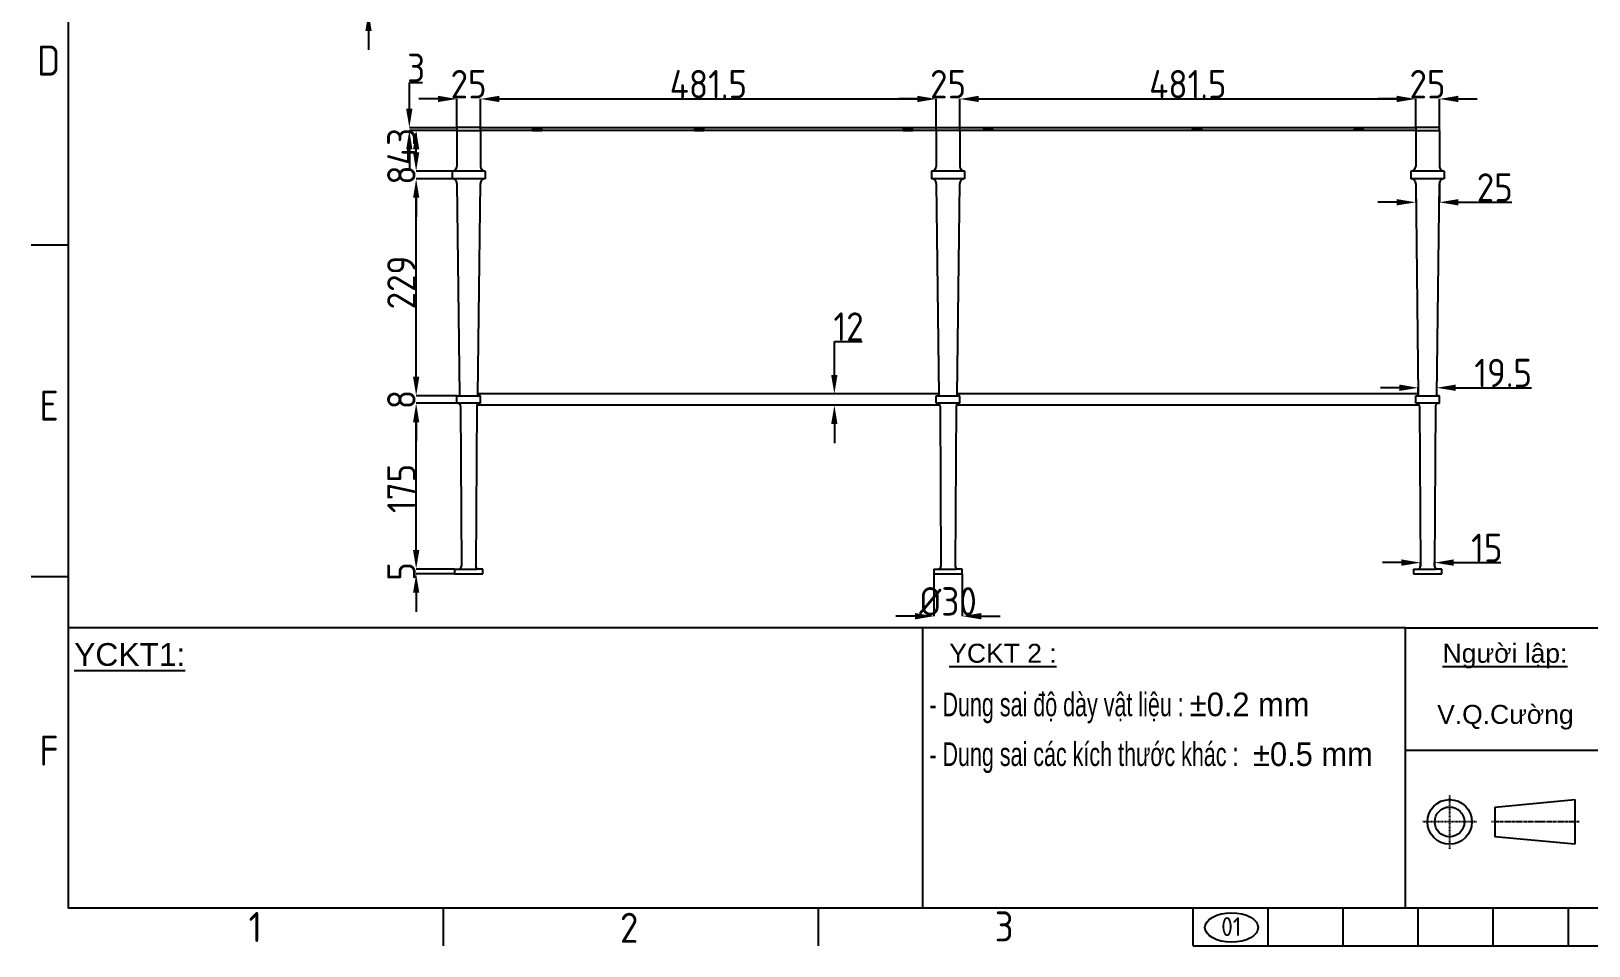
# Model space of a CAD drawing. Header units: millimetres. Extents: x -205945 to -46279, y 28253 to 108078.
# Drawn here: x -72554 to -70909, y 32863 to 33829 of the extents above; entities that cross this region are included whole.
import ezdxf

# ---------------------------------------------------------------- set-up
doc = ezdxf.new("R2010")
doc.units = ezdxf.units.MM
doc.header["$PDMODE"] = 2
for name, pattern in [('CENTER', [2, 1.25, -0.25, 0.25, -0.25]), ('CENTERX2', [4, 2.5, -0.5, 0.5, -0.5]), ('CONTPVMNIL', [0])]:
    doc.linetypes.add(name, pattern=pattern)
doc.layers.get('0').update_dxf_attribs({"linetype": 'CONTPVMNIL'})
doc.layers.get('DEFPOINTS').update_dxf_attribs({"color": 6})
for name, color, linetype in [('CENTER', 1, 'CENTERX2'), ('FRAME050', 6, 'Continuous'), ('MAIN', 7, 'Continuous')]:
    doc.layers.add(name, color=color, linetype=linetype)
doc.styles.add('ISOCP', font='isocp')
doc.styles.add('SLDTEXTSTYLE3', font='TXT', dxfattribs={"width": 0.65, "bigfont": 'bigfont'})
doc.styles.get("Standard").update_dxf_attribs({"font": 'isocp.shx'})
doc.dimstyles.new('Dim20$0', dxfattribs={"dimtxt": 20, "dimasz": 10, "dimexe": 0, "dimexo": 0, "dimgap": 0.6, "dimtad": 1, "dimtoh": 1, "dimdsep": 46, "dimtxsty": 'ISOCP', "dimcen": 0, "dimclrd": 3, "dimclre": 3, "dimclrt": 7, "dimadec": 3, "dimazin": 2, "dimtp": 0.05, "dimtm": 0.05, "dimtfac": 0.7, "dimtofl": 0, "dimtmove": 0, "dimatfit": 3, "dimfxl": 0, "dimtolj": 1, "dimarcsym": 0})

# ---------------------------------------------------------------- blocks, each defined once
blk = doc.blocks.new('*D373')
at = {"color": 3, "lineweight": -2, "ltscale": 50, "transparency": 16777216}
for p, q in [((-72197.8, 33893.8), (-72197.8, 33913.8)), ((-71585.6, 33873.8), (-72197.8, 33873.8)), ((-71585.6, 33848.8), (-72197.8, 33848.8)), ((-72197.8, 33828.8), (-72197.8, 33808.8))]:
    blk.add_line(p, q, dxfattribs=at)
at = {"color": 3, "ltscale": 50, "transparency": 16777216}
for points in [[(-72201.1, 33893.8), (-72194.5, 33893.8), (-72197.8, 33873.8)], [(-72201.1, 33828.8), (-72194.5, 33828.8), (-72197.8, 33848.8)]]:
    blk.add_solid(points, dxfattribs=at)
at = {"layer": 'DEFPOINTS', "color": 0, "ltscale": 50, "transparency": 16777216}
for p in [(-71585.6, 33873.8, 0), (-72197.8, 33848.8), (-71585.6, 33848.8, 0)]:
    blk.add_point(p, dxfattribs=at)
at = {"color": 7, "ltscale": 50, "transparency": 16777216, "insert": (-72213.4, 33861.3), "char_height": 30, "attachment_point": 5, "rotation": 90, "style": 'ISOCP'}
blk.add_mtext('\\A1;25', dxfattribs=at)
blk = doc.blocks.new('*D354')
at = {"color": 3, "lineweight": -2, "ltscale": 50, "transparency": 16777216}
for p, q in [((-71091.6, 33667.8), (-71091.6, 33647.9)), ((-71066.6, 33667.8), (-71066.6, 33647.9)), ((-71111.6, 33647.9), (-71131.6, 33647.9)), ((-71046.6, 33647.9), (-70990, 33647.9))]:
    blk.add_line(p, q, dxfattribs=at)
at = {"color": 3, "ltscale": 50, "transparency": 16777216}
for points in [[(-71111.6, 33651.3), (-71111.6, 33644.6), (-71091.6, 33647.9)], [(-71046.6, 33651.3), (-71046.6, 33644.6), (-71066.6, 33647.9)]]:
    blk.add_solid(points, dxfattribs=at)
at = {"layer": 'DEFPOINTS', "color": 0, "ltscale": 50, "transparency": 16777216}
for p in [(-71091.6, 33667.8), (-71066.6, 33667.8), (-71066.6, 33647.9)]:
    blk.add_point(p, dxfattribs=at)
at = {"color": 7, "ltscale": 50, "transparency": 16777216, "insert": (-71008.1, 33663.5), "char_height": 30, "attachment_point": 5, "style": 'ISOCP'}
blk.add_mtext('\\A1;25', dxfattribs=at)
blk = doc.blocks.new('*D355')
at = {"color": 3, "lineweight": -2, "ltscale": 50, "transparency": 16777216}
for p, q in [((-71108.8, 33452.1), (-71128.8, 33452.1)), ((-71088.8, 33446.7), (-71088.8, 33452.1)), ((-71069.3, 33446.7), (-71069.3, 33452.1)), ((-71049.3, 33452.1), (-70969.4, 33452.1))]:
    blk.add_line(p, q, dxfattribs=at)
at = {"color": 3, "ltscale": 50, "transparency": 16777216}
for points in [[(-71108.8, 33455.5), (-71108.8, 33448.8), (-71088.8, 33452.1)], [(-71049.3, 33455.5), (-71049.3, 33448.8), (-71069.3, 33452.1)]]:
    blk.add_solid(points, dxfattribs=at)
at = {"layer": 'DEFPOINTS', "color": 0, "ltscale": 50, "transparency": 16777216}
for p in [(-71088.8, 33446.7), (-71069.3, 33452.1), (-71069.3, 33446.7)]:
    blk.add_point(p, dxfattribs=at)
at = {"color": 7, "ltscale": 50, "transparency": 16777216, "insert": (-70999.2, 33467.7), "char_height": 30, "attachment_point": 5, "style": 'ISOCP'}
blk.add_mtext('\\A1;19.5', dxfattribs=at)
blk = doc.blocks.new('*D356')
at = {"color": 3, "lineweight": -2, "ltscale": 50, "transparency": 16777216}
for p, q in [((-71106.6, 33267.5), (-71126.6, 33267.5)), ((-71086.6, 33263.7), (-71086.6, 33267.5)), ((-71071.6, 33263.8), (-71071.6, 33267.5)), ((-71051.6, 33267.5), (-71001.7, 33267.5))]:
    blk.add_line(p, q, dxfattribs=at)
at = {"color": 3, "ltscale": 50, "transparency": 16777216}
for points in [[(-71106.6, 33270.9), (-71106.6, 33264.2), (-71086.6, 33267.5)], [(-71051.6, 33270.9), (-71051.6, 33264.2), (-71071.6, 33267.5)]]:
    blk.add_solid(points, dxfattribs=at)
at = {"layer": 'DEFPOINTS', "color": 0, "ltscale": 50, "transparency": 16777216}
for p in [(-71086.6, 33263.7), (-71071.6, 33267.5), (-71071.6, 33263.8)]:
    blk.add_point(p, dxfattribs=at)
at = {"color": 7, "ltscale": 50, "transparency": 16777216, "insert": (-71016.5, 33283.1), "char_height": 30, "attachment_point": 5, "style": 'ISOCP'}
blk.add_mtext('\\A1;15', dxfattribs=at)
blk = doc.blocks.new('*D391')
at = {"color": 3, "lineweight": -2, "ltscale": 50, "transparency": 16777216}
for p, q in [((-72124.6, 33757), (-72144.6, 33757)), ((-72104.6, 33726.7), (-72104.6, 33757)), ((-72079.6, 33726.7), (-72079.6, 33757)), ((-72059.6, 33757), (-72039.6, 33757))]:
    blk.add_line(p, q, dxfattribs=at)
at = {"color": 3, "ltscale": 50, "transparency": 16777216}
for points in [[(-72124.6, 33760.4), (-72124.6, 33753.7), (-72104.6, 33757)], [(-72059.6, 33760.4), (-72059.6, 33753.7), (-72079.6, 33757)]]:
    blk.add_solid(points, dxfattribs=at)
at = {"layer": 'DEFPOINTS', "color": 0, "ltscale": 50, "transparency": 16777216}
for p in [(-72079.6, 33757), (-72104.6, 33726.7), (-72079.6, 33726.7)]:
    blk.add_point(p, dxfattribs=at)
at = {"color": 7, "ltscale": 50, "transparency": 16777216, "insert": (-72092.1, 33772.6), "char_height": 30, "attachment_point": 5, "style": 'ISOCP'}
blk.add_mtext('\\A1;25', dxfattribs=at)
blk = doc.blocks.new('*D392')
at = {"color": 3, "lineweight": -2, "ltscale": 50, "transparency": 16777216}
for p, q in [((-72147.5, 33280.7), (-72147.5, 33300.7)), ((-72107.1, 33260.7), (-72147.5, 33260.7)), ((-72107.1, 33255.7), (-72147.5, 33255.7)), ((-72147.5, 33235.7), (-72147.5, 33215.7))]:
    blk.add_line(p, q, dxfattribs=at)
at = {"color": 3, "ltscale": 50, "transparency": 16777216}
for points in [[(-72150.8, 33280.7), (-72144.2, 33280.7), (-72147.5, 33260.7)], [(-72150.8, 33235.7), (-72144.2, 33235.7), (-72147.5, 33255.7)]]:
    blk.add_solid(points, dxfattribs=at)
at = {"layer": 'DEFPOINTS', "color": 0, "ltscale": 50, "transparency": 16777216}
for p in [(-72107.1, 33260.7), (-72147.5, 33255.7), (-72107.1, 33255.7)]:
    blk.add_point(p, dxfattribs=at)
at = {"color": 7, "ltscale": 50, "transparency": 16777216, "insert": (-72163.1, 33258.2), "char_height": 30, "attachment_point": 5, "rotation": 90, "style": 'ISOCP'}
blk.add_mtext('\\A1;5', dxfattribs=at)
blk = doc.blocks.new('*D393')
at = {"color": 3, "lineweight": -2, "ltscale": 50, "transparency": 16777216}
for p, q in [((-72103.6, 33435.7), (-72147.5, 33435.7)), ((-72147.5, 33280.7), (-72147.5, 33415.7)), ((-72107.1, 33260.7), (-72147.5, 33260.7))]:
    blk.add_line(p, q, dxfattribs=at)
at = {"color": 3, "ltscale": 50, "transparency": 16777216}
for points in [[(-72150.8, 33415.7), (-72144.2, 33415.7), (-72147.5, 33435.7)], [(-72150.8, 33280.7), (-72144.2, 33280.7), (-72147.5, 33260.7)]]:
    blk.add_solid(points, dxfattribs=at)
at = {"layer": 'DEFPOINTS', "color": 0, "ltscale": 50, "transparency": 16777216}
for p in [(-72147.5, 33435.7), (-72103.6, 33435.7), (-72107.1, 33260.7)]:
    blk.add_point(p, dxfattribs=at)
at = {"color": 7, "ltscale": 50, "transparency": 16777216, "insert": (-72163.1, 33345.8), "char_height": 30, "attachment_point": 5, "rotation": 90, "style": 'ISOCP'}
blk.add_mtext('\\A1;175', dxfattribs=at)
blk = doc.blocks.new('*D394')
at = {"color": 3, "lineweight": -2, "ltscale": 50, "transparency": 16777216}
for p, q in [((-72147.5, 33463.7), (-72147.5, 33483.7)), ((-72104.6, 33443.7), (-72147.5, 33443.7)), ((-72104.6, 33435.7), (-72147.5, 33435.7)), ((-72147.5, 33415.7), (-72147.5, 33395.7))]:
    blk.add_line(p, q, dxfattribs=at)
at = {"color": 3, "ltscale": 50, "transparency": 16777216}
for points in [[(-72150.8, 33463.7), (-72144.2, 33463.7), (-72147.5, 33443.7)], [(-72150.8, 33415.7), (-72144.2, 33415.7), (-72147.5, 33435.7)]]:
    blk.add_solid(points, dxfattribs=at)
at = {"layer": 'DEFPOINTS', "color": 0, "ltscale": 50, "transparency": 16777216}
for p in [(-72147.5, 33443.7), (-72104.6, 33443.7), (-72104.6, 33435.7)]:
    blk.add_point(p, dxfattribs=at)
at = {"color": 7, "ltscale": 50, "transparency": 16777216, "insert": (-72163.1, 33439.7), "char_height": 30, "attachment_point": 5, "rotation": 90, "style": 'ISOCP'}
blk.add_mtext('\\A1;8', dxfattribs=at)
blk = doc.blocks.new('*D395')
at = {"color": 3, "lineweight": -2, "ltscale": 50, "transparency": 16777216}
for p, q in [((-72109.4, 33672.7), (-72147.5, 33672.7)), ((-72147.5, 33463.7), (-72147.5, 33652.7)), ((-72104.6, 33443.7), (-72147.5, 33443.7))]:
    blk.add_line(p, q, dxfattribs=at)
at = {"color": 3, "ltscale": 50, "transparency": 16777216}
for points in [[(-72150.8, 33652.7), (-72144.2, 33652.7), (-72147.5, 33672.7)], [(-72150.8, 33463.7), (-72144.2, 33463.7), (-72147.5, 33443.7)]]:
    blk.add_solid(points, dxfattribs=at)
at = {"layer": 'DEFPOINTS', "color": 0, "ltscale": 50, "transparency": 16777216}
for p in [(-72147.5, 33672.7), (-72109.4, 33672.7), (-72104.6, 33443.7)]:
    blk.add_point(p, dxfattribs=at)
at = {"color": 7, "ltscale": 50, "transparency": 16777216, "insert": (-72163.1, 33563.2), "char_height": 30, "attachment_point": 5, "rotation": 90, "style": 'ISOCP'}
blk.add_mtext('\\A1;229', dxfattribs=at)
blk = doc.blocks.new('*D396')
at = {"color": 3, "lineweight": -2, "ltscale": 50, "transparency": 16777216}
for p, q in [((-72147.5, 33700.7), (-72147.5, 33720.7)), ((-72109.7, 33680.7), (-72147.5, 33680.7)), ((-72109.6, 33672.7), (-72147.5, 33672.7)), ((-72147.5, 33652.7), (-72147.5, 33632.7))]:
    blk.add_line(p, q, dxfattribs=at)
at = {"color": 3, "ltscale": 50, "transparency": 16777216}
for points in [[(-72150.8, 33700.7), (-72144.2, 33700.7), (-72147.5, 33680.7)], [(-72150.8, 33652.7), (-72144.2, 33652.7), (-72147.5, 33672.7)]]:
    blk.add_solid(points, dxfattribs=at)
at = {"layer": 'DEFPOINTS', "color": 0, "ltscale": 50, "transparency": 16777216}
for p in [(-72147.5, 33672.7), (-72109.7, 33680.7), (-72109.6, 33672.7)]:
    blk.add_point(p, dxfattribs=at)
at = {"color": 7, "ltscale": 50, "transparency": 16777216, "insert": (-72163.1, 33676.7), "char_height": 30, "attachment_point": 5, "rotation": 90, "style": 'ISOCP'}
blk.add_mtext('\\A1;8', dxfattribs=at)
blk = doc.blocks.new('*D397')
at = {"color": 3, "lineweight": -2, "ltscale": 50, "transparency": 16777216}
for p, q in [((-72104.6, 33723.7), (-72147.5, 33723.7)), ((-72147.5, 33700.7), (-72147.5, 33703.7)), ((-72109.7, 33680.7), (-72147.5, 33680.7))]:
    blk.add_line(p, q, dxfattribs=at)
at = {"color": 3, "ltscale": 50, "transparency": 16777216}
for points in [[(-72150.8, 33703.7), (-72144.2, 33703.7), (-72147.5, 33723.7)], [(-72150.8, 33700.7), (-72144.2, 33700.7), (-72147.5, 33680.7)]]:
    blk.add_solid(points, dxfattribs=at)
at = {"layer": 'DEFPOINTS', "color": 0, "ltscale": 50, "transparency": 16777216}
for p in [(-72147.5, 33723.7), (-72104.6, 33723.7), (-72109.7, 33680.7)]:
    blk.add_point(p, dxfattribs=at)
at = {"color": 7, "ltscale": 50, "transparency": 16777216, "insert": (-72163.1, 33706.8), "char_height": 30, "attachment_point": 5, "rotation": 90, "style": 'ISOCP'}
blk.add_mtext('\\A1;43', dxfattribs=at)
blk = doc.blocks.new('*D398')
at = {"color": 3, "lineweight": -2, "ltscale": 50, "transparency": 16777216}
for p, q in [((-72154.7, 33746.7), (-72154.7, 33774.3)), ((-72154.7, 33774.3), (-72140.9, 33774.3)), ((-72104.6, 33726.7), (-72154.7, 33726.7)), ((-72104.6, 33723.7), (-72154.7, 33723.7)), ((-72154.7, 33703.7), (-72154.7, 33683.7))]:
    blk.add_line(p, q, dxfattribs=at)
at = {"color": 3, "ltscale": 50, "transparency": 16777216}
for points in [[(-72158.1, 33746.7), (-72151.4, 33746.7), (-72154.7, 33726.7)], [(-72158.1, 33703.7), (-72151.4, 33703.7), (-72154.7, 33723.7)]]:
    blk.add_solid(points, dxfattribs=at)
at = {"layer": 'DEFPOINTS', "color": 0, "ltscale": 50, "transparency": 16777216}
for p in [(-72154.7, 33723.7), (-72104.6, 33726.7), (-72104.6, 33723.7)]:
    blk.add_point(p, dxfattribs=at)
at = {"color": 7, "ltscale": 50, "transparency": 16777216, "insert": (-72147.5, 33789.9), "char_height": 30, "attachment_point": 5, "style": 'ISOCP'}
blk.add_mtext('\\A1;3', dxfattribs=at)
blk = doc.blocks.new('*D399')
at = {"color": 3, "lineweight": -2, "ltscale": 50, "transparency": 16777216}
for p, q in [((-72079.6, 33726.7), (-72079.6, 33757)), ((-72059.6, 33757), (-71618.1, 33757)), ((-71598.1, 33726.7), (-71598.1, 33757))]:
    blk.add_line(p, q, dxfattribs=at)
at = {"color": 3, "ltscale": 50, "transparency": 16777216}
for points in [[(-72059.6, 33760.4), (-72059.6, 33753.7), (-72079.6, 33757)], [(-71618.1, 33760.4), (-71618.1, 33753.7), (-71598.1, 33757)]]:
    blk.add_solid(points, dxfattribs=at)
at = {"layer": 'DEFPOINTS', "color": 0, "ltscale": 50, "transparency": 16777216}
for p in [(-71598.1, 33757), (-72079.6, 33726.7), (-71598.1, 33726.7)]:
    blk.add_point(p, dxfattribs=at)
at = {"color": 7, "ltscale": 50, "transparency": 16777216, "insert": (-71838.8, 33772.6), "char_height": 30, "attachment_point": 5, "style": 'ISOCP'}
blk.add_mtext('\\A1;481.5', dxfattribs=at)
blk = doc.blocks.new('*D400')
at = {"color": 3, "lineweight": -2, "ltscale": 50, "transparency": 16777216}
for p, q in [((-71573.1, 33725.2), (-71573.1, 33757)), ((-71553.1, 33757), (-71111.6, 33757)), ((-71091.6, 33726.7), (-71091.6, 33757))]:
    blk.add_line(p, q, dxfattribs=at)
at = {"color": 3, "ltscale": 50, "transparency": 16777216}
for points in [[(-71553.1, 33760.4), (-71553.1, 33753.7), (-71573.1, 33757)], [(-71111.6, 33760.4), (-71111.6, 33753.7), (-71091.6, 33757)]]:
    blk.add_solid(points, dxfattribs=at)
at = {"layer": 'DEFPOINTS', "color": 0, "ltscale": 50, "transparency": 16777216}
for p in [(-71091.6, 33757), (-71573.1, 33725.2), (-71091.6, 33726.7)]:
    blk.add_point(p, dxfattribs=at)
at = {"color": 7, "ltscale": 50, "transparency": 16777216, "insert": (-71332.3, 33772.6), "char_height": 30, "attachment_point": 5, "style": 'ISOCP'}
blk.add_mtext('\\A1;481.5', dxfattribs=at)
blk = doc.blocks.new('*D401')
at = {"color": 3, "lineweight": -2, "ltscale": 50, "transparency": 16777216}
for p, q in [((-71618.1, 33757), (-71638.1, 33757)), ((-71553.1, 33757), (-71533.1, 33757))]:
    blk.add_line(p, q, dxfattribs=at)
at = {"color": 3, "ltscale": 50, "transparency": 16777216}
for points in [[(-71618.1, 33760.4), (-71618.1, 33753.7), (-71598.1, 33757)], [(-71553.1, 33760.4), (-71553.1, 33753.7), (-71573.1, 33757)]]:
    blk.add_solid(points, dxfattribs=at)
at = {"layer": 'DEFPOINTS', "color": 0, "ltscale": 50, "transparency": 16777216}
for p in [(-71598.1, 33757), (-71573.1, 33757), (-71573.1, 33757)]:
    blk.add_point(p, dxfattribs=at)
at = {"color": 7, "ltscale": 50, "transparency": 16777216, "insert": (-71585.6, 33772.6), "char_height": 30, "attachment_point": 5, "style": 'ISOCP'}
blk.add_mtext('\\A1;25', dxfattribs=at)
blk = doc.blocks.new('*D402')
at = {"color": 3, "lineweight": -2, "ltscale": 50, "transparency": 16777216}
for p, q in [((-71111.6, 33757), (-71131.6, 33757)), ((-71091.6, 33726.7), (-71091.6, 33757)), ((-71066.6, 33726.7), (-71066.6, 33757)), ((-71046.6, 33757), (-71026.6, 33757))]:
    blk.add_line(p, q, dxfattribs=at)
at = {"color": 3, "ltscale": 50, "transparency": 16777216}
for points in [[(-71111.6, 33760.4), (-71111.6, 33753.7), (-71091.6, 33757)], [(-71046.6, 33760.4), (-71046.6, 33753.7), (-71066.6, 33757)]]:
    blk.add_solid(points, dxfattribs=at)
at = {"layer": 'DEFPOINTS', "color": 0, "ltscale": 50, "transparency": 16777216}
for p in [(-71091.6, 33757), (-71091.6, 33726.7), (-71066.6, 33726.7)]:
    blk.add_point(p, dxfattribs=at)
at = {"color": 7, "ltscale": 50, "transparency": 16777216, "insert": (-71079.1, 33772.6), "char_height": 30, "attachment_point": 5, "style": 'ISOCP'}
blk.add_mtext('\\A1;25', dxfattribs=at)
blk = doc.blocks.new('*D403')
at = {"color": 3, "lineweight": -2, "ltscale": 50, "transparency": 16777216}
for p, q in [((-71600.6, 33255.7), (-71600.6, 33211)), ((-71570.6, 33255.7), (-71570.6, 33211)), ((-71620.6, 33211), (-71640.6, 33211)), ((-71550.6, 33211), (-71530.6, 33211))]:
    blk.add_line(p, q, dxfattribs=at)
at = {"color": 3, "ltscale": 50, "transparency": 16777216}
for points in [[(-71620.6, 33214.3), (-71620.6, 33207.6), (-71600.6, 33211)], [(-71550.6, 33214.3), (-71550.6, 33207.6), (-71570.6, 33211)]]:
    blk.add_solid(points, dxfattribs=at)
at = {"layer": 'DEFPOINTS', "color": 0, "ltscale": 50, "transparency": 16777216}
for p in [(-71600.6, 33255.7), (-71570.6, 33255.7), (-71570.6, 33211)]:
    blk.add_point(p, dxfattribs=at)
at = {"color": 7, "ltscale": 50, "transparency": 16777216, "insert": (-71585.6, 33226.6), "char_height": 30, "attachment_point": 5, "style": 'ISOCP'}
blk.add_mtext('\\A1;%%C30', dxfattribs=at)
blk = doc.blocks.new('*D404')
at = {"color": 3, "lineweight": -2, "ltscale": 50, "transparency": 16777216}
for p, q in [((-71705.7, 33465.7), (-71705.7, 33501.1)), ((-71705.7, 33501.1), (-71676.3, 33501.1)), ((-71595.3, 33445.7), (-71705.7, 33445.7)), ((-71594.3, 33433.7), (-71705.7, 33433.7)), ((-71705.7, 33413.7), (-71705.7, 33393.7))]:
    blk.add_line(p, q, dxfattribs=at)
at = {"color": 3, "ltscale": 50, "transparency": 16777216}
for points in [[(-71709.1, 33465.7), (-71702.4, 33465.7), (-71705.7, 33445.7)], [(-71709.1, 33413.7), (-71702.4, 33413.7), (-71705.7, 33433.7)]]:
    blk.add_solid(points, dxfattribs=at)
at = {"layer": 'DEFPOINTS', "color": 0, "ltscale": 50, "transparency": 16777216}
for p in [(-71595.3, 33445.7), (-71705.7, 33433.7), (-71594.3, 33433.7)]:
    blk.add_point(p, dxfattribs=at)
at = {"color": 7, "ltscale": 50, "transparency": 16777216, "insert": (-71690.7, 33516.7), "char_height": 30, "attachment_point": 5, "style": 'ISOCP'}
blk.add_mtext('\\A1;12', dxfattribs=at)
blk = doc.blocks.new('ẢERHAEEH')
at = {"layer": 'FRAME050'}
for p, q in [((-300.96, 73.96), (-304.92, 73.96)), ((-300.96, 38.96), (-304.92, 38.96)), ((-261.36, 0), (-261.36, 3.96)), ((-221.76, 0), (-221.76, 3.96)), ((-182.16, 0), (-182.16, 3.96)), ((-174.24, 0), (-174.24, 3.96)), ((-166.32, 0), (-166.32, 3.96)), ((-158.4, 0), (-158.4, 3.96)), ((-150.48, 0), (-150.48, 3.96)), ((-142.56, 3.96), (-142.56, 0)), ((-182.16, 0), (-102.96, 0))]:
    blk.add_line(p, q, dxfattribs=at)
at = {"layer": 'MAIN', "color": 7, "linetype": 'Continuous'}
blk.add_lwpolyline([(-300.96, 213.96), (-3.96, 213.96), (-3.96, 3.96), (-300.96, 3.96)], close=True, dxfattribs=at)
at = {"layer": 'FRAME050', "style": 'ISOCP'}
for s, p in [('D', (-304.3, 91.87)), ('E', (-304.05, 55.44)), ('F', (-304.05, 19.01)), ('1', (-281.95, 0.4)), ('2', (-242.72, 0.32)), ('3', (-203.13, 0.46))]:
    blk.add_text(s, height=3.17, dxfattribs=at).set_placement(p)

msp = doc.modelspace()

# ---------------------------------------------------------------- linework, layer by layer
at = {"ltscale": 50}
for p, q in [((-72104.577, 33723.725, 0), (-72104.577, 33685.725, 0)), ((-72079.577, 33726.725, 0), (-71091.577, 33726.725, 0)), ((-72079.577, 33723.725, 0), (-72079.577, 33685.725, 0)), ((-71091.577, 33723.725, 0), (-72079.577, 33723.725, 0)), ((-72024.592, 33724.725, 0), (-72022.092, 33726.725, 0)), ((-72014.592, 33724.725, 0), (-72016.562, 33726.725, 0)), ((-71853.539, 33724.725, 0), (-71851.039, 33726.725, 0)), ((-71843.539, 33724.725, 0), (-71845.509, 33726.725, 0)), ((-71632.888, 33724.725, 0), (-71630.388, 33726.725, 0)), ((-71622.888, 33724.725, 0), (-71624.858, 33726.725, 0)), ((-71598.077, 33723.725, 0), (-71598.077, 33726.725, 0)), ((-71598.077, 33723.725, 0), (-71598.077, 33685.725, 0)), ((-71573.077, 33723.725, 0), (-71573.077, 33726.725, 0)), ((-71573.077, 33723.725, 0), (-71573.077, 33685.725, 0)), ((-71548.266, 33724.725, 0), (-71546.296, 33726.725, 0)), ((-71538.266, 33724.725, 0), (-71540.766, 33726.725, 0)), ((-71327.615, 33724.725, 0), (-71325.645, 33726.725, 0)), ((-71317.615, 33724.725, 0), (-71320.115, 33726.725, 0)), ((-71156.735, 33724.725, 0), (-71154.765, 33726.725, 0)), ((-71146.735, 33724.725, 0), (-71149.235, 33726.725, 0)), ((-71091.577, 33723.725, 0), (-71091.577, 33685.725, 0)), ((-71066.577, 33723.725, 0), (-71066.577, 33685.725, 0)), ((-72074.663, 33680.725, 0), (-72109.663, 33680.725, 0)), ((-72109.577, 33680.725, 0), (-72109.577, 33672.725, 0)), ((-72074.577, 33672.725, 0), (-72109.577, 33672.725, 0)), ((-72074.577, 33672.725, 0), (-72074.663, 33672.725, 0)), ((-72074.577, 33680.725, 0), (-72074.577, 33672.725, 0)), ((-72074.577, 33680.725, 0), (-72074.577, 33680.725, 0)), ((-71568.163, 33680.725, 0), (-71603.163, 33680.725, 0)), ((-71603.077, 33680.725, 0), (-71603.077, 33672.725, 0)), ((-71568.077, 33672.725, 0), (-71603.077, 33672.725, 0)), ((-71568.077, 33672.725, 0), (-71568.163, 33672.725, 0)), ((-71568.077, 33680.725, 0), (-71568.077, 33672.725, 0)), ((-71568.077, 33680.725, 0), (-71568.077, 33680.725, 0)), ((-71061.663, 33680.725, 0), (-71096.663, 33680.725, 0)), ((-71096.577, 33680.725, 0), (-71096.577, 33672.725, 0)), ((-71061.577, 33672.725, 0), (-71096.577, 33672.725, 0)), ((-71061.577, 33672.725, 0), (-71061.663, 33672.725, 0)), ((-71061.577, 33680.725, 0), (-71061.577, 33672.725, 0)), ((-71061.577, 33680.725, 0), (-71061.577, 33680.725, 0)), ((-72104.577, 33667.812, 0), (-72101.802, 33444.738, 0)), ((-72082.352, 33444.738, 0), (-72079.577, 33667.812, 0)), ((-71598.077, 33667.812, 0), (-71595.302, 33444.738, 0)), ((-71575.852, 33444.738, 0), (-71573.077, 33667.812, 0)), ((-71091.577, 33667.812, 0), (-71088.802, 33444.738, 0)), ((-71069.352, 33444.738, 0), (-71066.577, 33667.812, 0)), ((-72104.577, 33443.725, 0), (-72081.352, 33443.725, 0)), ((-72104.577, 33435.725, 0), (-72104.577, 33443.725, 0)), ((-71595.315, 33445.725, 0), (-72082.339, 33445.725, 0)), ((-72081.352, 33443.725, 0), (-72080.521, 33443.725, 0)), ((-72079.577, 33443.725, 0), (-72080.521, 33443.725, 0)), ((-72079.577, 33435.725, 0), (-72079.577, 33443.725, 0)), ((-71598.077, 33443.725, 0), (-71574.852, 33443.725, 0)), ((-71598.077, 33435.725, 0), (-71598.077, 33443.725, 0)), ((-71088.815, 33445.725, 0), (-71575.839, 33445.725, 0)), ((-71574.852, 33443.725, 0), (-71574.021, 33443.725, 0)), ((-71573.077, 33443.725, 0), (-71574.021, 33443.725, 0)), ((-71573.077, 33435.725, 0), (-71573.077, 33443.725, 0)), ((-71091.577, 33443.725, 0), (-71068.352, 33443.725, 0)), ((-71091.577, 33435.725, 0), (-71091.577, 33443.725, 0)), ((-71068.352, 33443.725, 0), (-71067.521, 33443.725, 0)), ((-71066.577, 33443.725, 0), (-71067.521, 33443.725, 0)), ((-71066.577, 33435.725, 0), (-71066.577, 33443.725, 0)), ((-72079.577, 33435.725, 0), (-72104.577, 33435.725, 0)), ((-72100.581, 33432.778, 0), (-72099.577, 33263.725, 0)), ((-72083.573, 33432.778, 0), (-72084.577, 33263.725, 0)), ((-71594.252, 33433.725, 0), (-72083.402, 33433.725, 0)), ((-72080.573, 33435.725, 0), (-72079.577, 33435.725, 0)), ((-71573.077, 33435.725, 0), (-71598.077, 33435.725, 0)), ((-71594.081, 33432.778, 0), (-71593.077, 33263.725, 0)), ((-71577.073, 33432.778, 0), (-71578.077, 33263.725, 0)), ((-71087.752, 33433.725, 0), (-71576.902, 33433.725, 0)), ((-71574.073, 33435.725, 0), (-71573.077, 33435.725, 0)), ((-71066.577, 33435.725, 0), (-71091.577, 33435.725, 0)), ((-71087.581, 33432.778, 0), (-71086.577, 33263.725, 0)), ((-71070.573, 33432.778, 0), (-71071.577, 33263.725, 0)), ((-71067.573, 33435.725, 0), (-71066.577, 33435.725, 0)), ((-72107.077, 33260.725, 0), (-72107.077, 33255.725, 0)), ((-72107.077, 33260.725, 0), (-72083.523, 33260.725, 0)), ((-72077.077, 33260.725, 0), (-72083.523, 33260.725, 0)), ((-72077.077, 33255.725, 0), (-72077.077, 33260.725, 0)), ((-71600.577, 33260.725, 0), (-71600.577, 33255.725, 0)), ((-71600.577, 33260.725, 0), (-71577.023, 33260.725, 0)), ((-71570.577, 33260.725, 0), (-71577.023, 33260.725, 0)), ((-71570.577, 33255.725, 0), (-71570.577, 33260.725, 0)), ((-71094.077, 33260.725, 0), (-71094.077, 33255.725, 0)), ((-71094.077, 33260.725, 0), (-71070.523, 33260.725, 0)), ((-71064.077, 33260.725, 0), (-71070.523, 33260.725, 0)), ((-71064.077, 33255.725, 0), (-71064.077, 33260.725, 0)), ((-72107.077, 33255.725, 0), (-72077.077, 33255.725, 0)), ((-71600.577, 33255.725, 0), (-71570.577, 33255.725, 0)), ((-71094.077, 33255.725, 0), (-71064.077, 33255.725, 0))]:
    msp.add_line(p, q, dxfattribs=at)
for p, q in [((-71102.267, 33198.51), (-72514.619, 33198.51)), ((-71612.743, 33198.51), (-71612.743, 32902.581)), ((-71102.267, 33069.484), (-70460.707, 33069.484))]:
    msp.add_line(p, q)
at = {"ltscale": 50, "elevation": 0}
for points in [[(-72104.577, 33723.725), (-72079.577, 33723.725), (-72079.577, 33726.725), (-72104.577, 33726.725)], [(-72024.592, 33723.725), (-72014.592, 33723.725), (-72014.592, 33724.725), (-72024.592, 33724.725)], [(-71853.539, 33723.725), (-71843.539, 33723.725), (-71843.539, 33724.725), (-71853.539, 33724.725)], [(-71632.888, 33723.725), (-71622.888, 33723.725), (-71622.888, 33724.725), (-71632.888, 33724.725)], [(-71538.266, 33723.725), (-71548.266, 33723.725), (-71548.266, 33724.725), (-71538.266, 33724.725)], [(-71317.615, 33723.725), (-71327.615, 33723.725), (-71327.615, 33724.725), (-71317.615, 33724.725)], [(-71146.735, 33723.725), (-71156.735, 33723.725), (-71156.735, 33724.725), (-71146.735, 33724.725)], [(-71091.577, 33723.725), (-71066.577, 33723.725), (-71066.577, 33726.725), (-71091.577, 33726.725)]]:
    msp.add_lwpolyline(points, close=True, dxfattribs=at)
at = {"ltscale": 50}
for centre, radius, start, end in [((-72109.577, 33685.725, 0), 5, 270, 0), ((-72074.577, 33685.725, 0), 5, 180, 270), ((-71603.077, 33685.725, 0), 5, 270, 0), ((-71568.077, 33685.725, 0), 5, 180, 270), ((-71096.577, 33685.725, 0), 5, 270, 0), ((-71061.577, 33685.725, 0), 5, 180, 270), ((-72109.431, 33667.872, 0), 4.854, 359.301589, 90.707138), ((-72074.723, 33667.872, 0), 4.854, 89.292862, 180.698411), ((-71602.931, 33667.872, 0), 4.854, 359.301589, 90.707138), ((-71568.223, 33667.872, 0), 4.854, 89.292862, 180.698411), ((-71096.431, 33667.872, 0), 4.854, 359.301589, 90.707138), ((-71061.723, 33667.872, 0), 4.854, 89.292862, 180.698411), ((-72102.802, 33444.725, 0), 1, 270, 0.712638), ((-72081.352, 33444.725, 0), 1, 179.287362, 270), ((-71596.302, 33444.725, 0), 1, 270, 0.712638), ((-71574.852, 33444.725, 0), 1, 179.287362, 270), ((-71089.802, 33444.725, 0), 1, 270, 0.712638), ((-71068.352, 33444.725, 0), 1, 179.287362, 270), ((-72103.581, 33432.725, 0), 3, 1, 90), ((-72080.573, 33432.725, 0), 3, 90, 179), ((-71597.081, 33432.725, 0), 3, 1, 90), ((-71574.073, 33432.725, 0), 3, 90, 179), ((-71090.581, 33432.725, 0), 3, 1, 90), ((-71067.573, 33432.725, 0), 3, 90, 179), ((-72102.576, 33263.673, 0), 3, 270, 1), ((-72081.577, 33263.725, 0), 3, 179, 270), ((-71596.076, 33263.673, 0), 3, 270, 1), ((-71575.077, 33263.725, 0), 3, 179, 270), ((-71089.576, 33263.673, 0), 3, 270, 1), ((-71068.577, 33263.725, 0), 3, 179, 270)]:
    msp.add_arc(centre, radius, start, end, dxfattribs=at)
at = {"color": 1}
msp.add_ellipse((-71286.092, 32882.321), major_axis=(-28.105, 0), ratio=0.55171628, dxfattribs=at)
at = {"layer": 'CENTER', "color": 1, "linetype": 'CENTER', "ltscale": 0.05}
for p, q in [((-71055.76, 33022.371), (-71055.76, 32965.326)), ((-71027.237, 32993.849), (-71084.282, 32993.849))]:
    msp.add_line(p, q, dxfattribs=at)
at = {"layer": 'CENTER'}
msp.add_line((-70919.023, 32993.849), (-71011.455, 32993.849), dxfattribs=at)
at = {"layer": 'MAIN'}
for p, q in [((-71102.267, 33198.51), (-69544.619, 33198.51)), ((-71102.267, 33069.484), (-71102.267, 33198.51)), ((-71102.267, 32902.581), (-71102.267, 33069.484)), ((-71007.811, 33009.53), (-70923.533, 33017.371)), ((-70923.533, 33017.371), (-70923.533, 32970.326)), ((-71007.811, 33009.53), (-71007.811, 32978.167)), ((-70923.533, 32970.326), (-71007.811, 32978.167))]:
    msp.add_line(p, q, dxfattribs=at)
for radius in [23.522, 15.682]:
    msp.add_circle((-71055.76, 32993.849), radius, dxfattribs=at)

# ---------------------------------------------------------------- block references
at = {"xscale": 10, "yscale": 10, "zscale": 10}
msp.add_blockref('ẢERHAEEH', (-69505.019, 32862.981), dxfattribs=at)

# ---------------------------------------------------------------- texts
at = {"insert": (-72508.716, 33182.55), "char_height": 24, "width": 28.97216, "attachment_point": 1}
msp.add_mtext('{\\fArial|b0|i0|c0|p34;\\LYCKT1:}', dxfattribs=at)
at = {"color": 0, "attachment_point": 1, "style": 'SLDTEXTSTYLE3'}
for s, insert, char_height, width in [('{\\fArial|b0|i0|c0|p34;\\W1;\\L\\C256;YCKT 2 :}', (-71584.279, 33181.838), 20, 138.94161), ('{\\fArial|b0|i0|c0|p34;\\W1;\\L\\C256;Người lập:}', (-71063.101, 33181.838), 20, 138.94161), ('{\\fArial|b0|i0|c0|p34; - Dung sai độ dày vật liệu : \\W0.933;%%P0.2 mm}', (-71611.648, 33130.361), 25, 805.87067), ('{\\fArial|b0|i0|c0|p34;\\W1;\\C256;V.Q.Cường}', (-71068.896, 33117.325), 20, 138.94161), ('{\\fArial|b0|i0|c0|p34; - Dung sai các kích thước khác : \\W0.933; %%P0.5 mm}', (-71611.648, 33077.826), 25, 805.87067)]:
    msp.add_mtext(s, dxfattribs=dict(at, insert=insert, char_height=char_height, width=width))
at = {"color": 7, "insert": (-71297.053, 32893.262), "char_height": 20, "width": 24.50884, "attachment_point": 1}
msp.add_mtext('01', dxfattribs=at)

# ---------------------------------------------------------------- dimensions: what is measured, and where the dimension line sits
at = {"ltscale": 50}
for base, p1, p2, picture, middle in [((-72197.799, 33848.767, 0), (-71585.577, 33873.767, 0), (-71585.577, 33848.767, 0), '*D373', (-72197.799, 33861.267, 0)), ((-72154.736, 33723.725, 0), (-72104.577, 33726.725, 0), (-72104.577, 33723.725, 0), '*D398', (-72147.515, 33774.346, 0)), ((-72147.515, 33723.725, 0), (-72109.663, 33680.725, 0), (-72104.577, 33723.725, 0), '*D397', (-72147.515, 33706.839, 0)), ((-72147.515, 33672.725, 0), (-72109.663, 33680.725, 0), (-72109.577, 33672.725, 0), '*D396', (-72147.515, 33676.725, 0)), ((-72147.515, 33672.725, 0), (-72104.577, 33443.725, 0), (-72109.371, 33672.725, 0), '*D395', (-72147.515, 33563.211, 0)), ((-71705.741, 33433.725, 0), (-71595.315, 33445.725, 0), (-71594.252, 33433.725, 0), '*D404', (-71690.74, 33501.126, 0)), ((-72147.515, 33443.725, 0), (-72104.577, 33435.725, 0), (-72104.577, 33443.725, 0), '*D394', (-72147.515, 33439.725, 0)), ((-72147.515, 33435.725, 0), (-72107.077, 33260.725, 0), (-72103.581, 33435.725, 0), '*D393', (-72147.515, 33345.839, 0)), ((-72147.515, 33255.725, 0), (-72107.077, 33260.725, 0), (-72107.077, 33255.725, 0), '*D392', (-72147.515, 33258.225, 0))]:
    dim = msp.add_linear_dim(base=base, p1=p1, p2=p2, angle=90, dimstyle='Dim20$0', override={"dimtxt": 30, "dimasz": 20, "dimtad": 3}, dxfattribs=at)
    dim.commit()
    dim.dimension.update_dxf_attribs({"geometry": picture, "text_midpoint": middle, "dimtype": 160})
for base, p1, p2, picture, middle in [((-72079.577, 33757.017, 0), (-72104.577, 33726.725, 0), (-72079.577, 33726.725, 0), '*D391', (-72092.077, 33757.017, 0)), ((-71598.077, 33757.017, 0), (-72079.577, 33726.725, 0), (-71598.077, 33726.725, 0), '*D399', (-71838.827, 33757.017, 0)), ((-71573.077, 33757.017, 0), (-71598.077, 33757.017, 0), (-71573.077, 33757.017, 0), '*D401', (-71585.577, 33757.017, 0)), ((-71091.577, 33757.017, 0), (-71573.077, 33725.225, 0), (-71091.577, 33726.725, 0), '*D400', (-71332.327, 33757.017, 0)), ((-71091.577, 33757.017, 0), (-71066.577, 33726.725, 0), (-71091.577, 33726.725, 0), '*D402', (-71079.077, 33757.017, 0)), ((-71066.577, 33647.947, 0), (-71091.577, 33667.812, 0), (-71066.577, 33667.812, 0), '*D354', (-71008.075, 33647.947, 0)), ((-71069.327, 33452.144, 0), (-71088.827, 33446.725, 0), (-71069.327, 33446.725, 0), '*D355', (-70999.153, 33452.144, 0)), ((-71071.576, 33267.527, 0), (-71086.577, 33263.725, 0), (-71071.576, 33263.778, 0), '*D356', (-71016.455, 33267.527, 0))]:
    dim = msp.add_linear_dim(base=base, p1=p1, p2=p2, dimstyle='Dim20$0', override={"dimtxt": 30, "dimasz": 20, "dimtad": 3}, dxfattribs=at)
    dim.commit()
    dim.dimension.update_dxf_attribs({"geometry": picture, "text_midpoint": middle, "dimtype": 160})
dim = msp.add_linear_dim(base=(-71570.577, 33210.983, 0), p1=(-71600.577, 33255.725, 0), p2=(-71570.577, 33255.725, 0), text='%%C<>', dimstyle='Dim20$0', override={"dimtxt": 30, "dimasz": 20, "dimtad": 3}, dxfattribs=at)
dim.commit()
dim.dimension.update_dxf_attribs({"geometry": '*D403', "text_midpoint": (-71585.577, 33210.983, 0), "dimtype": 160})

doc.saveas('drawing.dxf')
